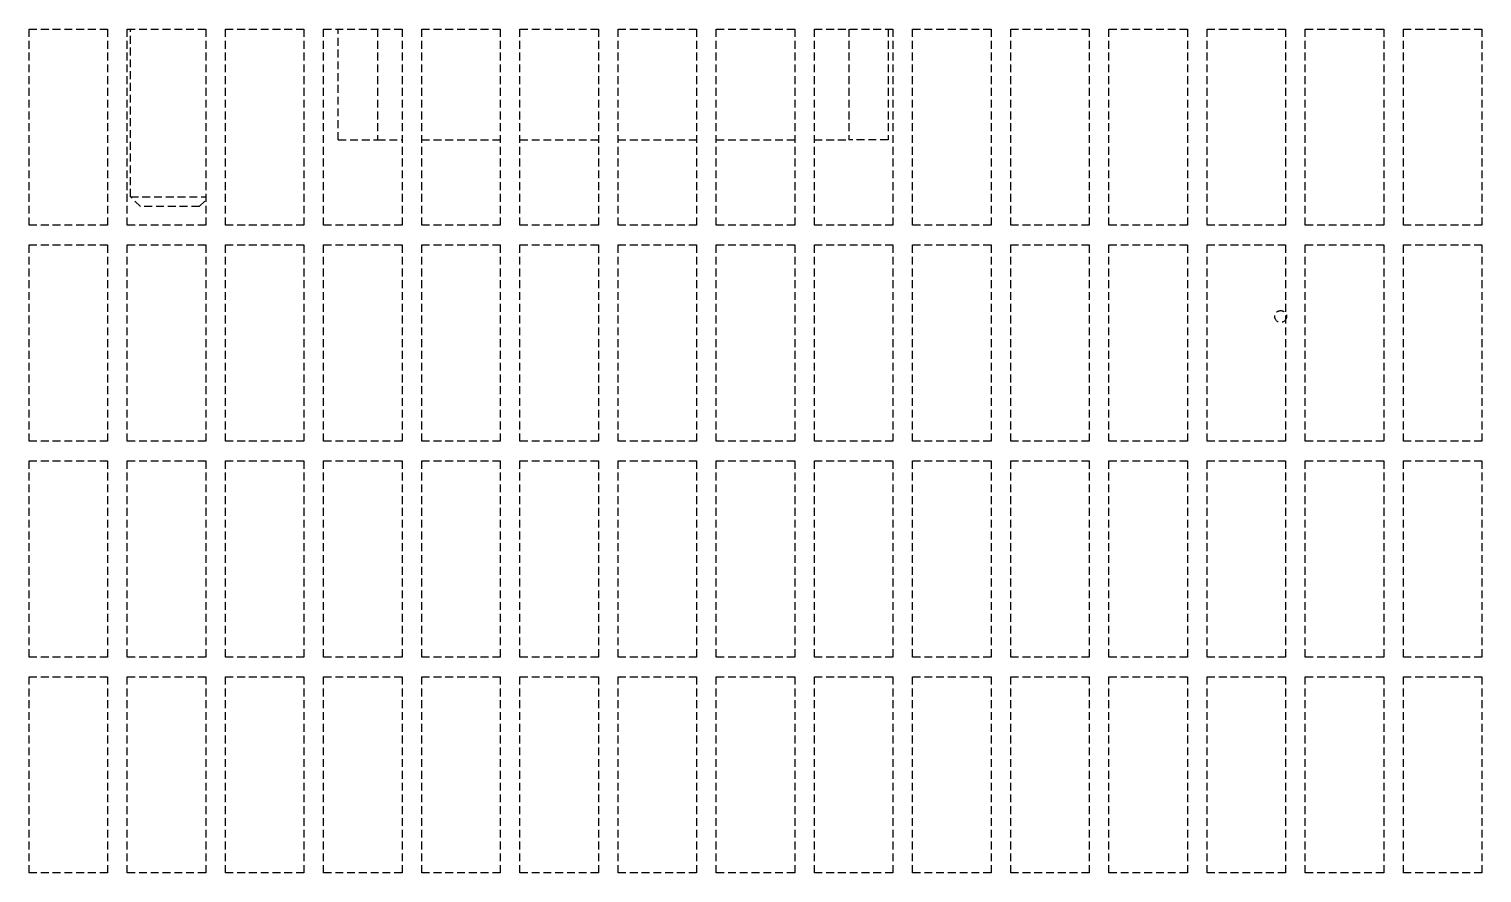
# Model space of a CAD drawing. Extents: x -76427 to 292734, y -42117 to 131250.
# Drawn here: x 7881.3 to 8251.3, y 11228.2 to 11443.2 of the extents above; entities that cross this region are included whole.
import ezdxf

# ---------------------------------------------------------------- set-up
doc = ezdxf.new("R2010")
doc.units = 0
doc.header["$LTSCALE"] = 10
doc.linetypes.add('XFM7Q10PV-200K$0$18P6-XFM7QB2-PV$0$HIDDEN', pattern=[0.3, 0.2, -0.1])
doc.layers.add('XFM7Q10PV-200K$0$PV-EQ(FUTURE)', color=252, linetype='XFM7Q10PV-200K$0$18P6-XFM7QB2-PV$0$HIDDEN')

# ---------------------------------------------------------------- blocks, each defined once
blk = doc.blocks.new('XFM7Q10PV-200K$0$PV-主機 - Mega-V57-CUB_L40')
for p, q in [((-241.79, 213.75), (-241.79, 233.75)), ((-241.79, 233.75), (-191.79, 233.75)), ((-191.79, 233.75), (-191.79, 213.75)), ((-186.79, 213.75), (-186.79, 233.75)), ((-186.79, 233.75), (-136.79, 233.75)), ((-136.79, 233.75), (-136.79, 213.75)), ((-131.79, 213.75), (-131.79, 233.75)), ((-131.79, 233.75), (-81.79, 233.75)), ((-81.79, 233.75), (-81.79, 213.75)), ((-76.79, 213.75), (-76.79, 233.75)), ((-76.79, 233.75), (-26.79, 233.75)), ((-26.79, 233.75), (-26.79, 213.75)), ((-191.79, 213.75), (-241.79, 213.75)), ((-136.79, 213.75), (-186.79, 213.75)), ((-81.79, 213.75), (-131.79, 213.75)), ((-26.79, 213.75), (-76.79, 213.75)), ((-241.79, 188.75), (-241.79, 208.75)), ((-241.79, 208.75), (-191.79, 208.75)), ((-191.79, 208.75), (-191.79, 188.75)), ((-186.79, 188.75), (-186.79, 208.75)), ((-186.79, 208.75), (-136.79, 208.75)), ((-136.79, 208.75), (-136.79, 188.75)), ((-131.79, 188.75), (-131.79, 208.75)), ((-131.79, 208.75), (-81.79, 208.75)), ((-81.79, 208.75), (-81.79, 188.75)), ((-76.79, 188.75), (-76.79, 208.75)), ((-76.79, 208.75), (-26.79, 208.75)), ((-72.02, 205.41), (-69.52, 207.91)), ((-69.52, 207.91), (-69.52, 188.75)), ((-69.52, 207.91), (-26.79, 207.91)), ((-26.79, 208.75), (-26.79, 188.75)), ((-72.02, 190.41), (-72.02, 205.41)), ((-191.79, 188.75), (-241.79, 188.75)), ((-136.79, 188.75), (-186.79, 188.75)), ((-81.79, 188.75), (-131.79, 188.75)), ((-26.79, 188.75), (-76.79, 188.75)), ((-72.02, 190.41), (-70.36, 188.75)), ((-241.79, 163.75), (-241.79, 183.75)), ((-241.79, 183.75), (-191.79, 183.75)), ((-191.79, 183.75), (-191.79, 163.75)), ((-186.79, 163.75), (-186.79, 183.75)), ((-186.79, 183.75), (-136.79, 183.75)), ((-136.79, 183.75), (-136.79, 163.75)), ((-131.79, 163.75), (-131.79, 183.75)), ((-131.79, 183.75), (-81.79, 183.75)), ((-81.79, 183.75), (-81.79, 163.75)), ((-76.79, 163.75), (-76.79, 183.75)), ((-76.79, 183.75), (-26.79, 183.75)), ((-26.79, 183.75), (-26.79, 163.75)), ((-191.79, 163.75), (-241.79, 163.75)), ((-136.79, 163.75), (-186.79, 163.75)), ((-81.79, 163.75), (-131.79, 163.75)), ((-26.79, 163.75), (-76.79, 163.75)), ((-241.79, 138.75), (-241.79, 158.75)), ((-241.79, 158.75), (-191.79, 158.75)), ((-191.79, 158.75), (-191.79, 138.75)), ((-186.79, 138.75), (-186.79, 158.75)), ((-186.79, 158.75), (-136.79, 158.75)), ((-136.79, 158.75), (-136.79, 138.75)), ((-131.79, 138.75), (-131.79, 158.75)), ((-131.79, 158.75), (-81.79, 158.75)), ((-81.79, 158.75), (-81.79, 138.75)), ((-76.79, 138.75), (-76.79, 158.75)), ((-76.79, 158.75), (-26.79, 158.75)), ((-26.79, 158.75), (-26.79, 138.75)), ((-55.02, 155), (-26.79, 155)), ((-55.02, 155), (-55.02, 145)), ((-26.79, 145), (-55.02, 145)), ((-55.02, 145), (-55.02, 138.75)), ((-191.79, 138.75), (-241.79, 138.75)), ((-136.79, 138.75), (-186.79, 138.75)), ((-81.79, 138.75), (-131.79, 138.75)), ((-26.79, 138.75), (-76.79, 138.75)), ((-241.79, 113.75), (-241.79, 133.75)), ((-241.79, 133.75), (-191.79, 133.75)), ((-191.79, 133.75), (-191.79, 113.75)), ((-186.79, 113.75), (-186.79, 133.75)), ((-186.79, 133.75), (-136.79, 133.75)), ((-136.79, 133.75), (-136.79, 113.75)), ((-131.79, 113.75), (-131.79, 133.75)), ((-131.79, 133.75), (-81.79, 133.75)), ((-81.79, 133.75), (-81.79, 113.75)), ((-76.79, 113.75), (-76.79, 133.75)), ((-76.79, 133.75), (-26.79, 133.75)), ((-55.02, 133.75), (-55.02, 113.75)), ((-26.79, 133.75), (-26.79, 113.75)), ((-191.79, 113.75), (-241.79, 113.75)), ((-136.79, 113.75), (-186.79, 113.75)), ((-81.79, 113.75), (-131.79, 113.75)), ((-26.79, 113.75), (-76.79, 113.75)), ((-241.79, 88.75), (-241.79, 108.75)), ((-241.79, 108.75), (-191.79, 108.75)), ((-191.79, 108.75), (-191.79, 88.75)), ((-186.79, 88.75), (-186.79, 108.75)), ((-186.79, 108.75), (-136.79, 108.75)), ((-136.79, 108.75), (-136.79, 88.75)), ((-131.79, 88.75), (-131.79, 108.75)), ((-131.79, 108.75), (-81.79, 108.75)), ((-81.79, 108.75), (-81.79, 88.75)), ((-76.79, 88.75), (-76.79, 108.75)), ((-76.79, 108.75), (-26.79, 108.75)), ((-55.02, 108.75), (-55.02, 88.75)), ((-26.79, 108.75), (-26.79, 88.75)), ((-191.79, 88.75), (-241.79, 88.75)), ((-136.79, 88.75), (-186.79, 88.75)), ((-81.79, 88.75), (-131.79, 88.75)), ((-26.79, 88.75), (-76.79, 88.75)), ((-241.79, 63.75), (-241.79, 83.75)), ((-241.79, 83.75), (-191.79, 83.75)), ((-191.79, 83.75), (-191.79, 63.75)), ((-186.79, 63.75), (-186.79, 83.75)), ((-186.79, 83.75), (-136.79, 83.75)), ((-136.79, 83.75), (-136.79, 63.75)), ((-131.79, 63.75), (-131.79, 83.75)), ((-131.79, 83.75), (-81.79, 83.75)), ((-81.79, 83.75), (-81.79, 63.75)), ((-76.79, 63.75), (-76.79, 83.75)), ((-76.79, 83.75), (-26.79, 83.75)), ((-55.02, 83.75), (-55.02, 63.75)), ((-26.79, 83.75), (-26.79, 63.75)), ((-191.79, 63.75), (-241.79, 63.75)), ((-136.79, 63.75), (-186.79, 63.75)), ((-81.79, 63.75), (-131.79, 63.75)), ((-26.79, 63.75), (-76.79, 63.75)), ((-241.79, 38.75), (-241.79, 58.75)), ((-241.79, 58.75), (-191.79, 58.75)), ((-191.79, 58.75), (-191.79, 38.75)), ((-186.79, 38.75), (-186.79, 58.75)), ((-186.79, 58.75), (-136.79, 58.75)), ((-136.79, 58.75), (-136.79, 38.75)), ((-131.79, 38.75), (-131.79, 58.75)), ((-131.79, 58.75), (-81.79, 58.75)), ((-81.79, 58.75), (-81.79, 38.75)), ((-76.79, 38.75), (-76.79, 58.75)), ((-76.79, 58.75), (-26.79, 58.75)), ((-55.02, 58.75), (-55.02, 38.75)), ((-26.79, 58.75), (-26.79, 38.75)), ((-191.79, 38.75), (-241.79, 38.75)), ((-136.79, 38.75), (-186.79, 38.75)), ((-81.79, 38.75), (-131.79, 38.75)), ((-26.79, 38.75), (-76.79, 38.75)), ((-241.79, 13.75), (-241.79, 33.75)), ((-241.79, 33.75), (-191.79, 33.75)), ((-191.79, 33.75), (-191.79, 13.75)), ((-186.79, 13.75), (-186.79, 33.75)), ((-186.79, 33.75), (-136.79, 33.75)), ((-136.79, 33.75), (-136.79, 13.75)), ((-131.79, 13.75), (-131.79, 33.75)), ((-131.79, 33.75), (-81.79, 33.75)), ((-81.79, 33.75), (-81.79, 13.75)), ((-76.79, 13.75), (-76.79, 33.75)), ((-76.79, 33.75), (-26.79, 33.75)), ((-55.02, 33.75), (-55.02, 25)), ((-26.79, 33.75), (-26.79, 13.75)), ((-26.79, 25), (-55.02, 25)), ((-55.02, 15), (-55.02, 25)), ((-26.79, 15), (-55.02, 15)), ((-191.79, 13.75), (-241.79, 13.75)), ((-136.79, 13.75), (-186.79, 13.75)), ((-81.79, 13.75), (-131.79, 13.75)), ((-26.79, 13.75), (-76.79, 13.75)), ((-241.79, -11.25), (-241.79, 8.75)), ((-241.79, 8.75), (-191.79, 8.75)), ((-191.79, 8.75), (-191.79, -11.25)), ((-186.79, -11.25), (-186.79, 8.75)), ((-186.79, 8.75), (-136.79, 8.75)), ((-136.79, 8.75), (-136.79, -11.25)), ((-131.79, -11.25), (-131.79, 8.75)), ((-131.79, 8.75), (-81.79, 8.75)), ((-81.79, 8.75), (-81.79, -11.25)), ((-76.79, -11.25), (-76.79, 8.75)), ((-76.79, 8.75), (-26.79, 8.75)), ((-26.79, 8.75), (-26.79, -11.25)), ((-191.79, -11.25), (-241.79, -11.25)), ((-136.79, -11.25), (-186.79, -11.25)), ((-81.79, -11.25), (-131.79, -11.25)), ((-26.79, -11.25), (-76.79, -11.25)), ((-241.79, -36.25), (-241.79, -16.25)), ((-241.79, -16.25), (-191.79, -16.25)), ((-191.79, -16.25), (-191.79, -36.25)), ((-186.79, -36.25), (-186.79, -16.25)), ((-186.79, -16.25), (-136.79, -16.25)), ((-136.79, -16.25), (-136.79, -36.25)), ((-131.79, -36.25), (-131.79, -16.25)), ((-131.79, -16.25), (-81.79, -16.25)), ((-81.79, -16.25), (-81.79, -36.25)), ((-76.79, -36.25), (-76.79, -16.25)), ((-76.79, -16.25), (-26.79, -16.25)), ((-26.79, -16.25), (-26.79, -36.25)), ((-191.79, -36.25), (-241.79, -36.25)), ((-136.79, -36.25), (-186.79, -36.25)), ((-81.79, -36.25), (-131.79, -36.25)), ((-26.79, -36.25), (-76.79, -36.25)), ((-241.79, -61.25), (-241.79, -41.25)), ((-241.79, -41.25), (-191.79, -41.25)), ((-191.79, -41.25), (-191.79, -61.25)), ((-186.79, -61.25), (-186.79, -41.25)), ((-186.79, -41.25), (-136.79, -41.25)), ((-136.79, -41.25), (-136.79, -61.25)), ((-131.79, -61.25), (-131.79, -41.25)), ((-131.79, -41.25), (-81.79, -41.25)), ((-81.79, -41.25), (-81.79, -61.25)), ((-76.79, -61.25), (-76.79, -41.25)), ((-76.79, -41.25), (-26.79, -41.25)), ((-26.79, -41.25), (-26.79, -61.25)), ((-191.79, -61.25), (-241.79, -61.25)), ((-136.79, -61.25), (-186.79, -61.25)), ((-81.79, -61.25), (-131.79, -61.25)), ((-26.79, -61.25), (-76.79, -61.25)), ((-241.79, -86.25), (-241.79, -66.25)), ((-241.79, -66.25), (-191.79, -66.25)), ((-191.79, -66.25), (-191.79, -86.25)), ((-186.79, -86.25), (-186.79, -66.25)), ((-186.79, -66.25), (-136.79, -66.25)), ((-136.79, -66.25), (-136.79, -86.25)), ((-131.79, -86.25), (-131.79, -66.25)), ((-131.79, -66.25), (-81.79, -66.25)), ((-81.79, -66.25), (-81.79, -86.25)), ((-76.79, -86.25), (-76.79, -66.25)), ((-76.79, -66.25), (-26.79, -66.25)), ((-26.79, -66.25), (-26.79, -86.25)), ((-191.79, -86.25), (-241.79, -86.25)), ((-136.79, -86.25), (-186.79, -86.25)), ((-81.79, -86.25), (-131.79, -86.25)), ((-26.79, -86.25), (-76.79, -86.25)), ((-241.79, -111.25), (-241.79, -91.25)), ((-241.79, -91.25), (-191.79, -91.25)), ((-191.79, -91.25), (-191.79, -111.25)), ((-186.79, -111.25), (-186.79, -91.25)), ((-186.79, -91.25), (-136.79, -91.25)), ((-136.79, -91.25), (-136.79, -111.25)), ((-131.79, -111.25), (-131.79, -91.25)), ((-131.79, -91.25), (-81.79, -91.25)), ((-81.79, -91.25), (-81.79, -111.25)), ((-76.79, -111.25), (-76.79, -91.25)), ((-76.79, -91.25), (-26.79, -91.25)), ((-26.79, -91.25), (-26.79, -111.25)), ((-191.79, -111.25), (-241.79, -111.25)), ((-136.79, -111.25), (-186.79, -111.25)), ((-81.79, -111.25), (-131.79, -111.25)), ((-26.79, -111.25), (-76.79, -111.25)), ((-241.79, -136.25), (-241.79, -116.25)), ((-241.79, -116.25), (-191.79, -116.25)), ((-191.79, -116.25), (-191.79, -136.25)), ((-186.79, -136.25), (-186.79, -116.25)), ((-186.79, -116.25), (-136.79, -116.25)), ((-136.79, -116.25), (-136.79, -136.25)), ((-131.79, -136.25), (-131.79, -116.25)), ((-131.79, -116.25), (-81.79, -116.25)), ((-81.79, -116.25), (-81.79, -136.25)), ((-76.79, -136.25), (-76.79, -116.25)), ((-76.79, -116.25), (-26.79, -116.25)), ((-26.79, -116.25), (-26.79, -136.25)), ((-191.79, -136.25), (-241.79, -136.25)), ((-136.79, -136.25), (-186.79, -136.25)), ((-81.79, -136.25), (-131.79, -136.25)), ((-26.79, -136.25), (-76.79, -136.25))]:
    blk.add_line(p, q)
blk.add_circle((-100.02, -85), 1.5)
blk = doc.blocks.new('XFM7Q10PV-200K')
at = {"layer": 'XFM7Q10PV-200K$0$PV-EQ(FUTURE)', "rotation": 90}
blk.add_blockref('XFM7Q10PV-200K$0$PV-主機 - Mega-V57-CUB_L40', (8115, 11470.02), dxfattribs=at)

msp = doc.modelspace()

# ---------------------------------------------------------------- block references
msp.add_blockref('XFM7Q10PV-200K', (0, 0))

doc.saveas('drawing.dxf')
